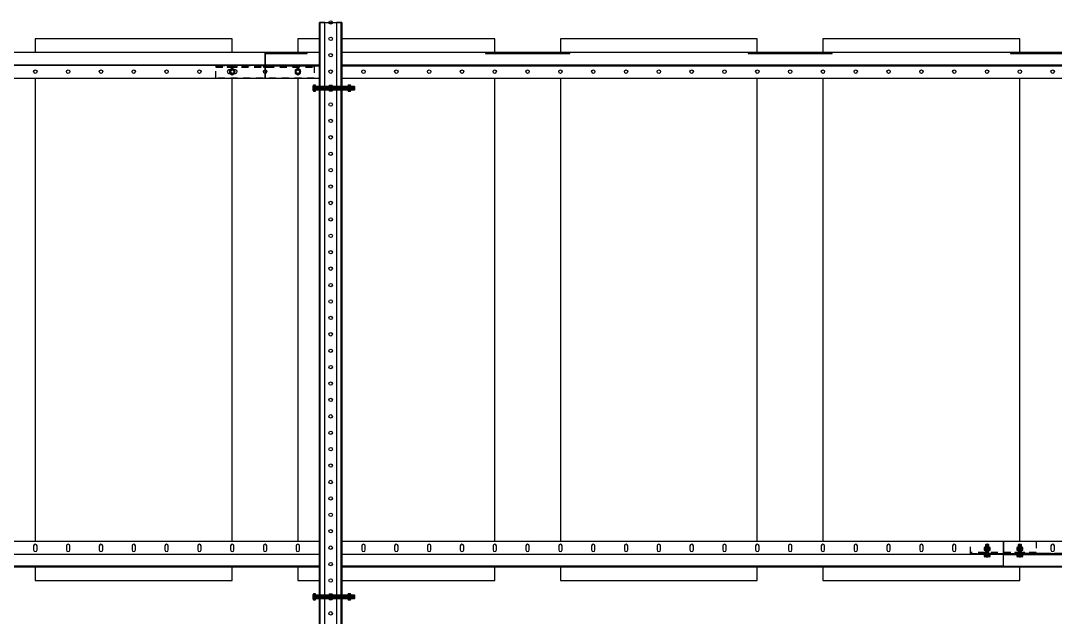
# Model space of a CAD drawing. Header units: millimetres. Extents: x -962357 to -591296, y -223672 to 59420.
# Drawn here: x -783752 to -782176, y -174275 to -173366 of the extents above; entities that cross this region are included whole.
import ezdxf

# ---------------------------------------------------------------- set-up
doc = ezdxf.new("R2010")
doc.units = ezdxf.units.MM
doc.linetypes.add('TA_HL_003.00000', pattern=[19.5, 10.65, -8.85])
for name, color, linetype in [('000 - H A T C H', 8, 'Continuous'), ('000 - WIPEOUT', 250, 'Continuous'), ('001 - ASCESSORIES', 251, 'Continuous'), ('A11_ALU.SOLID SHEET', 2, 'Continuous')]:
    doc.layers.add(name, color=color, linetype=linetype)
pattern_1 = [(110, (-0.5, 0), (-0.939693, -0.34202), []), (110, (-0.2012, 0.6409), (-0.939693, -0.34202), [1.25, -0.25, 0, -0.25])]

# ---------------------------------------------------------------- blocks, each defined once
blk = doc.blocks.new('*U4875')
at = {"color": 3}
for points in [[(-412.5, 1550), (412.5, 1550), (412.5, 1250), (-412.5, 1250)], [(-412.5, 1150), (412.5, 1150), (412.5, 850), (-412.5, 850)], [(-412.5, 750), (412.5, 750), (412.5, 450), (-412.5, 450)], [(-412.5, 350), (412.5, 350), (412.5, 50), (-412.5, 50)]]:
    blk.add_wipeout(points, dxfattribs=at).dxf.layer = '000 - WIPEOUT'
at = {"layer": 'A11_ALU.SOLID SHEET', "color": 0, "linetype": 'ByBlock'}
for points in [[(-412.5, 1250), (412.5, 1250), (412.5, 1550), (-412.5, 1550)], [(-412.5, 850), (412.5, 850), (412.5, 1150), (-412.5, 1150)], [(-412.5, 450), (412.5, 450), (412.5, 750), (-412.5, 750)], [(-412.5, 50), (412.5, 50), (412.5, 350), (-412.5, 350)]]:
    blk.add_lwpolyline(points, close=True, dxfattribs=at)
blk = doc.blocks.new('000 - ASSCESSORIES_FAMELINE_GALV.BRACKET_FITTING_Z-PROFILE_HR-02AA_TOP_VIEW')
blk.add_wipeout([(-1200, 39), (1200, 39), (1200, 0), (-1200, 0)]).dxf.layer = '000 - WIPEOUT'
at = {"layer": '001 - ASCESSORIES', "linetype": 'Continuous'}
for p, q in [((-1200, 39), (1200, 39)), ((-1200, 0), (1200, 0))]:
    blk.add_line(p, q, dxfattribs=at)
at = {"layer": '001 - ASCESSORIES', "color": 1, "linetype": 'ByBlock'}
blk.add_line((-1127.6, 20.2), (-1127.6, 19), dxfattribs=at)
at = {"layer": '001 - ASCESSORIES', "color": 0, "linetype": 'ByBlock'}
blk.add_lwpolyline([(-1200, 39), (1200, 39), (1200, 19), (-1200, 19)], close=True, dxfattribs=at)
at = {"layer": '001 - ASCESSORIES'}
for points in [[(-1172.4, 26), (-1172.4, 32, 1), (-1177.6, 32), (-1177.6, 26, 1)], [(-1122.4, 26), (-1122.4, 32, 1), (-1127.6, 32), (-1127.6, 26, 1)]]:
    blk.add_lwpolyline(points, format="xyb", close=True, dxfattribs=at)
at = {"layer": '001 - ASCESSORIES', "color": 1, "linetype": 'ByBlock'}
for points in [[(-1200, 20.2), (-1177.6, 20.2), (-1177.6, 19), (-1200, 19)], [(-1177.6, 20.2), (-1172.4, 20.2), (-1172.4, 19), (-1177.6, 19)], [(-1127.6, 20.2), (-1172.4, 20.2), (-1172.4, 19), (-1127.6, 19)], [(-1127.6, 20.2), (-1122.4, 20.2), (-1122.4, 19), (-1127.6, 19)], [(-1077.6, 20.2), (-1122.4, 20.2), (-1122.4, 19), (-1077.6, 19)]]:
    blk.add_lwpolyline(points, close=True, dxfattribs=at)
at = {"layer": '001 - ASCESSORIES'}
blk.add_lwpolyline([(-1200, 19), (1200, 19), (1200, 0), (-1200, 0)], close=True, dxfattribs=at)
at = {"layer": '001 - ASCESSORIES', "color": 2}
blk.add_lwpolyline([(-1200, 1.2), (1200, 1.2), (1200, 0), (-1200, 0)], close=True, dxfattribs=at)
blk = doc.blocks.new('000 - ASSCESSORIES_FAMELINE_GALV._SPICE-FOR_HR-02A_TOP_VIEW')
at = {"layer": '001 - ASCESSORIES', "color": 0, "linetype": 'ByBlock'}
blk.add_lwpolyline([(-50, 0), (50, 0), (50, 18.8), (-50, 18.8)], close=True, dxfattribs=at)
at = {"layer": '001 - ASCESSORIES', "linetype": 'ByBlock'}
blk.add_lwpolyline([(-50, 2), (50, 2), (50, 0), (-50, 0)], close=True, dxfattribs=at)
at = {"layer": '001 - ASCESSORIES', "color": 1}
for points in [[(-32.6, 2), (-17.4, 2), (-17.4, 0), (-32.6, 0)], [(22.4, 2), (27.6, 2), (27.6, 0), (22.4, 0)]]:
    blk.add_lwpolyline(points, close=True, dxfattribs=at)
blk = doc.blocks.new('*U4662')
at = {"color": 1}
for p, q in [((-3.5, 4.5), (3.5, 4.5)), ((-3.5, 0), (3.5, 0))]:
    blk.add_line(p, q, dxfattribs=at)
at = {"color": 0}
for points in [[(-2.3, 4.2, 0.249893), (-4.6, 4.2), (-4.6, 0.3, 0.249893), (-2.3, 0.3)], [(2.3, 4.2, 0.062422), (0, 4.5, 0.062422), (-2.3, 4.2), (-2.3, 0.3, 0.061692), (0, 0, 0.061692), (2.3, 0.3)], [(4.6, 4.2, 0.249893), (2.3, 4.2), (2.3, 0.3, 0.249893), (4.6, 0.3)]]:
    blk.add_lwpolyline(points, format="xyb", close=True, dxfattribs=at)
blk = doc.blocks.new('*U4707')
at = {"layer": '000 - H A T C H'}
h = blk.add_hatch(color=250, dxfattribs=at)
h.dxf.hatch_style = 1
edge = h.paths.add_edge_path()
edge.add_line((0.3, 4.6), (4.2, 4.6))
edge.add_arc((2, 3.5), 2.45, 0, 28.0609, ccw=False)
edge.add_line((4.5, 3.5), (4.5, 0))
edge.add_arc((-4.9, 0), 9.36, -0.0239, 0.0239, ccw=False)
edge.add_line((4.5, 0), (4.5, 0))
edge.add_arc((-4.9, 0), 9.36, -0.0239, 0.0239, ccw=False)
edge.add_line((4.5, 0), (4.5, -3.5))
edge.add_arc((2, -3.5), 2.45, -28.0609, 0, ccw=False)
edge.add_line((4.2, -4.6), (0.3, -4.6))
edge.add_arc((2.5, -3.5), 2.45, 180, 208.0609, ccw=False)
edge.add_line((0, -3.5), (0, 3.5))
edge.add_arc((2.5, 3.5), 2.45, 151.9391, 180, ccw=False)
at = {"layer": '001 - ASCESSORIES', "color": 0, "rotation": 270}
blk.add_blockref('*U4662', (0, 0), dxfattribs=at)
blk = doc.blocks.new('*U4682')
at = {"color": 1}
for p, q in [((-3.5, 3.5), (3.5, 3.5)), ((-3.5, 0), (3.5, 0))]:
    blk.add_line(p, q, dxfattribs=at)
at = {"color": 0}
for points in [[(-2.3, 3.2, 0.249855), (-4.6, 3.2), (-4.6, 0.3, 0.249855), (-2.3, 0.3)], [(2.3, 3.2, 0.062432), (0, 3.5, 0.062432), (-2.3, 3.2), (-2.3, 0.3, 0.061701), (0, 0, 0.061701), (2.3, 0.3)], [(4.6, 3.2, 0.249855), (2.3, 3.2), (2.3, 0.3, 0.249855), (4.6, 0.3)]]:
    blk.add_lwpolyline(points, format="xyb", close=True, dxfattribs=at)
blk = doc.blocks.new('*U4688')
at = {"layer": '000 - H A T C H'}
h = blk.add_hatch(dxfattribs=at)
h.set_pattern_fill('ANSI35', color=8, scale=4, angle=65)
h.set_pattern_definition(pattern_1)
h.paths.add_polyline_path([(0, -2.5), (14.5, -2.5), (14.5, 2.5), (0, 2.5)])
at = {"color": 8}
blk.add_line((14.5, -2.5), (14.5, 2.5), dxfattribs=at)
at = {"color": 1}
blk.add_lwpolyline([(14.5, 2.5), (0, 2.5), (0, -2.5), (14.5, -2.5), (15, -2), (15, 2)], close=True, dxfattribs=at)
blk = doc.blocks.new('*U4699')
at = {"layer": '000 - H A T C H'}
h = blk.add_hatch(color=250, dxfattribs=at)
h.dxf.hatch_style = 1
edge = h.paths.add_edge_path()
edge.add_line((-0.3, -4.6), (-3.2, -4.6))
edge.add_arc((-1, -3.5), 2.45, 180, 208.0569, ccw=False)
edge.add_line((-3.5, -3.5), (-3.5, 0))
edge.add_arc((5.9, 0), 9.36, 179.9761, 180.0239, ccw=False)
edge.add_line((-3.5, 0), (-3.5, 0))
edge.add_arc((5.9, 0), 9.36, 179.9761, 180.0239, ccw=False)
edge.add_line((-3.5, 0), (-3.5, 3.5))
edge.add_arc((-1, 3.5), 2.45, 151.9431, 180, ccw=False)
edge.add_line((-3.2, 4.6), (-0.3, 4.6))
edge.add_arc((-2.5, 3.5), 2.45, 360, 388.0569, ccw=False)
edge.add_line((0, 3.5), (0, -3.5))
edge.add_arc((-2.5, -3.5), 2.45, 331.9431, 360, ccw=False)
blk.add_blockref('*U4688', (0, 0))
at = {"layer": '001 - ASCESSORIES', "rotation": 90}
blk.add_blockref('*U4682', (0, 0), dxfattribs=at)
blk = doc.blocks.new('*U4903')
at = {"linetype": 'ByBlock'}
blk.add_wipeout([(3461, 0), (1200, 0), (1200, 39), (3461, 39)], dxfattribs=at).dxf.layer = '001 - ASCESSORIES'
at = {"color": 1, "linetype": 'ByBlock'}
blk.add_lwpolyline([(1200, 20), (3461, 20), (3461, 39), (1200, 39)], close=True, dxfattribs=at)
for points in [[(1227.6, 7), (1227.6, 13, 1), (1222.4, 13), (1222.4, 7, 1)], [(1277.6, 7), (1277.6, 13, 1), (1272.4, 13), (1272.4, 7, 1)], [(1327.6, 7), (1327.6, 13, 1), (1322.4, 13), (1322.4, 7, 1)], [(1377.6, 7), (1377.6, 13, 1), (1372.4, 13), (1372.4, 7, 1)], [(1427.6, 7), (1427.6, 13, 1), (1422.4, 13), (1422.4, 7, 1)], [(1477.6, 7), (1477.6, 13, 1), (1472.4, 13), (1472.4, 7, 1)], [(1527.6, 7), (1527.6, 13, 1), (1522.4, 13), (1522.4, 7, 1)], [(1577.6, 7), (1577.6, 13, 1), (1572.4, 13), (1572.4, 7, 1)], [(1627.6, 7), (1627.6, 13, 1), (1622.4, 13), (1622.4, 7, 1)], [(1677.6, 7), (1677.6, 13, 1), (1672.4, 13), (1672.4, 7, 1)], [(1727.6, 7), (1727.6, 13, 1), (1722.4, 13), (1722.4, 7, 1)], [(1777.6, 7), (1777.6, 13, 1), (1772.4, 13), (1772.4, 7, 1)], [(1827.6, 7), (1827.6, 13, 1), (1822.4, 13), (1822.4, 7, 1)], [(1877.6, 7), (1877.6, 13, 1), (1872.4, 13), (1872.4, 7, 1)], [(1927.6, 7), (1927.6, 13, 1), (1922.4, 13), (1922.4, 7, 1)], [(1977.6, 7), (1977.6, 13, 1), (1972.4, 13), (1972.4, 7, 1)], [(2027.6, 7), (2027.6, 13, 1), (2022.4, 13), (2022.4, 7, 1)], [(2077.6, 7), (2077.6, 13, 1), (2072.4, 13), (2072.4, 7, 1)], [(2127.6, 7), (2127.6, 13, 1), (2122.4, 13), (2122.4, 7, 1)], [(2177.6, 7), (2177.6, 13, 1), (2172.4, 13), (2172.4, 7, 1)], [(2227.6, 7), (2227.6, 13, 1), (2222.4, 13), (2222.4, 7, 1)], [(2277.6, 7), (2277.6, 13, 1), (2272.4, 13), (2272.4, 7, 1)], [(2327.6, 7), (2327.6, 13, 1), (2322.4, 13), (2322.4, 7, 1)], [(2377.6, 7), (2377.6, 13, 1), (2372.4, 13), (2372.4, 7, 1)], [(2427.6, 7), (2427.6, 13, 1), (2422.4, 13), (2422.4, 7, 1)], [(2477.6, 7), (2477.6, 13, 1), (2472.4, 13), (2472.4, 7, 1)], [(2527.6, 7), (2527.6, 13, 1), (2522.4, 13), (2522.4, 7, 1)], [(2577.6, 7), (2577.6, 13, 1), (2572.4, 13), (2572.4, 7, 1)], [(2627.6, 7), (2627.6, 13, 1), (2622.4, 13), (2622.4, 7, 1)], [(2677.6, 7), (2677.6, 13, 1), (2672.4, 13), (2672.4, 7, 1)]]:
    blk.add_lwpolyline(points, format="xyb", close=True, dxfattribs=at)
at = {"layer": '001 - ASCESSORIES', "rotation": 270}
for name, p in [('*U4699', (1225, 20)), ('*U4707', (1225, 13.6))]:
    blk.add_blockref(name, p, dxfattribs=at)
at = {"layer": '001 - ASCESSORIES', "linetype": 'ByBlock', "rotation": 180}
blk.add_blockref('000 - ASSCESSORIES_FAMELINE_GALV.BRACKET_FITTING_Z-PROFILE_HR-02AA_TOP_VIEW', (0, 39), dxfattribs=at)
at = {"layer": '001 - ASCESSORIES'}
blk.add_lwpolyline([(1200, 37.8), (3461, 37.8), (3461, 39), (1200, 39)], close=True, dxfattribs=at)
at = {"layer": '001 - ASCESSORIES', "color": 1, "linetype": 'ByBlock'}
blk.add_lwpolyline([(3461, 0), (1200, 0), (1200, 20), (3461, 20)], close=True, dxfattribs=at)
at = {"layer": '001 - ASCESSORIES', "linetype": 'TA_HL_003.00000', "xscale": -1, "rotation": 180}
blk.add_blockref('000 - ASSCESSORIES_FAMELINE_GALV._SPICE-FOR_HR-02A_TOP_VIEW', (1200, 18.8), dxfattribs=at)
at = {"layer": '001 - ASCESSORIES', "rotation": 270}
for name, p in [('*U4699', (1175, 20)), ('*U4707', (1175, 13.6))]:
    blk.add_blockref(name, p, dxfattribs=at)
blk = doc.blocks.new('000 - ASSCESSORIES_FAMELINE_GALV.BRACKET_FITTING_Z-PROFILE_HR-02B_TOP_VIEW')
blk.add_wipeout([(-1200, 39), (1200, 39), (1200, 0), (-1200, 0)]).dxf.layer = '000 - WIPEOUT'
at = {"layer": '001 - ASCESSORIES', "linetype": 'ByBlock'}
blk.add_line((1200, 20.2), (-1200, 20.2), dxfattribs=at)
at = {"layer": '001 - ASCESSORIES'}
blk.add_line((1200, 19), (-1200, 19), dxfattribs=at)
at = {"layer": '001 - ASCESSORIES', "color": 0}
blk.add_lwpolyline([(-1200, 39), (-1200, 19), (1200, 19), (1200, 39)], close=True, dxfattribs=at)
at = {"layer": '001 - ASCESSORIES'}
blk.add_lwpolyline([(-1200, 19), (-1200, 0), (1200, 0), (1200, 19)], close=True, dxfattribs=at)
at = {"layer": '001 - ASCESSORIES', "color": 2}
for points in [[(-64.1, 1.2), (-64.1, 0), (64.1, 0), (64.1, 1.2)], [(335.9, 1.2), (335.9, 0), (464.1, 0), (464.1, 1.2)], [(735.9, 1.2), (735.9, 0), (864.1, 0), (864.1, 1.2)], [(1135.9, 1.2), (1135.9, 0), (1200, 0), (1200, 1.2)]]:
    blk.add_lwpolyline(points, close=True, dxfattribs=at)
at = {"layer": '001 - ASCESSORIES'}
for centre in [(0, 29), (50, 29), (100, 29), (150, 29), (200, 29), (250, 29), (300, 29), (350, 29), (400, 29), (450, 29), (500, 29), (550, 29), (600, 29), (650, 29), (700, 29), (750, 29), (800, 29), (850, 29), (900, 29), (950, 29), (1000, 29), (1050, 29), (1100, 29), (1150, 29)]:
    blk.add_circle(centre, 2.6, dxfattribs=at)
blk.add_arc((1200, 29), 2.6, 90, 270, dxfattribs=at)
blk = doc.blocks.new('000 - ASSCESSORIES_FAMELINE_GALV._SPICE-FOR_HR-02B_TOP_VIEW')
at = {"layer": '001 - ASCESSORIES', "linetype": 'ByBlock'}
blk.add_lwpolyline([(-75, 6.8), (75, 6.8), (75, 8.8), (-75, 8.8)], close=True, dxfattribs=at)
at = {"layer": '001 - ASCESSORIES', "color": 0, "linetype": 'ByBlock'}
blk.add_lwpolyline([(-75, 8.8), (75, 8.8), (75, -10), (-75, -10)], close=True, dxfattribs=at)
at = {"layer": '001 - ASCESSORIES', "color": 1}
for points in [[(-57.6, 6.8), (-42.4, 6.8), (-42.4, 8.8), (-57.6, 8.8)], [(-2.6, 6.8), (2.6, 6.8), (2.6, 8.8), (-2.6, 8.8)], [(47.4, 6.8), (52.6, 6.8), (52.6, 8.8), (47.4, 8.8)]]:
    blk.add_lwpolyline(points, close=True, dxfattribs=at)
blk.add_lwpolyline([(-55, -2.6), (-45, -2.6, 1), (-45, 2.6), (-55, 2.6, 1)], format="xyb", close=True, dxfattribs=at)
at = {"layer": '001 - ASCESSORIES'}
for centre in [(0, 0), (50, 0)]:
    blk.add_circle(centre, 2.6, dxfattribs=at)
blk = doc.blocks.new('*U4659')
at = {"layer": '001 - ASCESSORIES', "color": 0, "linetype": 'ByBlock'}
blk.add_blockref('000 - ASSCESSORIES_FAMELINE_GALV._SPICE-FOR_HR-02B_TOP_VIEW', (0, 0), dxfattribs=at)
blk = doc.blocks.new('*U4663')
at = {"layer": '001 - ASCESSORIES', "color": 0}
blk.add_lwpolyline([(4.6, 0), (2.3, 4), (-2.3, 4), (-4.6, 0), (-2.3, -4), (2.3, -4)], close=True, dxfattribs=at)
at = {"layer": '001 - ASCESSORIES', "color": 8}
blk.add_circle((0, 0), 3.85, dxfattribs=at)
at = {"layer": '001 - ASCESSORIES', "color": 0}
blk.add_circle((0, 0), 2.6, dxfattribs=at)
blk = doc.blocks.new('*U4664')
at = {"layer": '000 - H A T C H'}
h = blk.add_hatch(color=250, dxfattribs=at)
h.dxf.hatch_style = 1
h.paths.add_polyline_path([(4, -2.3), (4, 2.3), (0, 4.6), (-4, 2.3), (-4, -2.3), (0, -4.6)])
h.paths.add_polyline_path([(0, -2.6, -1), (0, 2.6, -1)], flags=16)
at = {"layer": '001 - ASCESSORIES', "color": 0, "rotation": 270}
blk.add_blockref('*U4663', (0, 0), dxfattribs=at)
blk = doc.blocks.new('*U4904')
for p in [(1150, -10), (1250, -10)]:
    blk.add_blockref('*U4699', p)
at = {"linetype": 'ByBlock'}
blk.add_wipeout([(1200, -39), (2336, -39), (2336, 0), (1200, 0)], dxfattribs=at).dxf.layer = '000 - WIPEOUT'
at = {"layer": '001 - ASCESSORIES', "color": 1, "linetype": 'ByBlock'}
blk.add_lwpolyline([(2336, 0), (1200, 0), (1200, -20), (2336, -20)], close=True, dxfattribs=at)
at = {"layer": '001 - ASCESSORIES', "linetype": 'ByBlock'}
blk.add_lwpolyline([(2336, -20), (1200, -20), (1200, -39), (2336, -39)], close=True, dxfattribs=at)
for centre in [(1250, -10), (1300, -10), (1350, -10), (1400, -10), (1450, -10), (1500, -10), (1550, -10)]:
    blk.add_circle(centre, 2.6, dxfattribs=at)
at = {"layer": '001 - ASCESSORIES'}
blk.add_blockref('*U4664', (1250, -10), dxfattribs=at)
at = {"layer": '001 - ASCESSORIES', "color": 0, "linetype": 'ByBlock'}
blk.add_blockref('000 - ASSCESSORIES_FAMELINE_GALV.BRACKET_FITTING_Z-PROFILE_HR-02B_TOP_VIEW', (0, -39), dxfattribs=at)
at = {"layer": '001 - ASCESSORIES', "linetype": 'ByBlock'}
blk.add_circle((1200, -10), 2.6, dxfattribs=at)
at = {"layer": '001 - ASCESSORIES', "linetype": 'TA_HL_003.00000', "rotation": 180}
blk.add_blockref('*U4659', (1200, -10), dxfattribs=at)
at = {"layer": '001 - ASCESSORIES'}
blk.add_blockref('*U4664', (1150, -10), dxfattribs=at)
blk = doc.blocks.new('*U4908')
at = {"color": 6}
blk.add_wipeout([(875, -17), (-875, -17), (-875, 17), (875, 17)], dxfattribs=at).dxf.layer = '000 - WIPEOUT'
at = {"layer": '001 - ASCESSORIES', "color": 0, "linetype": 'ByBlock'}
for p, q in [((875, 15.8), (-875, 15.8)), ((875, -15.8), (-875, -15.8))]:
    blk.add_line(p, q, dxfattribs=at)
at = {"layer": '001 - ASCESSORIES', "color": 1}
blk.add_lwpolyline([(875, 17), (875, -17), (-875, -17), (-875, 17)], close=True, dxfattribs=at)
at = {"layer": '001 - ASCESSORIES', "color": 0, "linetype": 'ByBlock'}
for points in [[(-875, 17), (-875, 9), (875, 9), (875, 17)], [(-875, -9), (-875, -17), (875, -17), (875, -9)]]:
    blk.add_lwpolyline(points, close=True, dxfattribs=at)
at = {"layer": '001 - ASCESSORIES', "color": 1, "linetype": 'Continuous'}
for centre in [(-875, 0), (-850, 0), (-825, 0), (-800, 0), (-775, 0), (-750, 0), (-725, 0), (-700, 0), (-675, 0), (-650, 0), (-625, 0), (-600, 0), (-575, 0), (-550, 0), (-525, 0), (-500, 0), (-475, 0), (-450, 0), (-425, 0), (-400, 0), (-375, 0), (-350, 0), (-325, 0), (-300, 0), (-275, 0), (-250, 0), (-225, 0), (-200, 0), (-175, 0), (-150, 0), (-125, 0), (-100, 0), (-75, 0), (-50, 0), (-25, 0), (0, 0), (25, 0), (50, 0), (75, 0), (100, 0), (125, 0), (150, 0), (175, 0), (200, 0), (225, 0), (250, 0), (275, 0), (300, 0), (325, 0), (350, 0), (375, 0), (400, 0), (425, 0), (450, 0), (475, 0), (500, 0), (525, 0), (550, 0), (575, 0), (600, 0), (625, 0), (650, 0), (675, 0), (700, 0), (725, 0), (750, 0), (775, 0), (800, 0), (825, 0), (850, 0), (875, 0)]:
    blk.add_circle(centre, 2.6, dxfattribs=at)
blk = doc.blocks.new('*U4696')
at = {"layer": '000 - H A T C H'}
h = blk.add_hatch(dxfattribs=at)
h.set_pattern_fill('ANSI35', color=8, scale=4, angle=65)
h.set_pattern_definition(pattern_1)
h.paths.add_polyline_path([(0, -2.5), (59.5, -2.5), (59.5, 2.5), (0, 2.5)])
at = {"color": 8}
blk.add_line((59.5, -2.5), (59.5, 2.5), dxfattribs=at)
at = {"color": 1}
blk.add_lwpolyline([(59.5, 2.5), (0, 2.5), (0, -2.5), (59.5, -2.5), (60, -2), (60, 2)], close=True, dxfattribs=at)
blk = doc.blocks.new('*U4748')
at = {"layer": '000 - H A T C H'}
h = blk.add_hatch(color=250, dxfattribs=at)
h.dxf.hatch_style = 1
edge = h.paths.add_edge_path()
edge.add_line((-0.3, -4.6), (-3.2, -4.6))
edge.add_arc((-1, -3.5), 2.45, 180, 208.0569, ccw=False)
edge.add_line((-3.5, -3.5), (-3.5, 0))
edge.add_arc((5.9, 0), 9.36, 179.9761, 180.0239, ccw=False)
edge.add_line((-3.5, 0), (-3.5, 0))
edge.add_arc((5.9, 0), 9.36, 179.9761, 180.0239, ccw=False)
edge.add_line((-3.5, 0), (-3.5, 3.5))
edge.add_arc((-1, 3.5), 2.45, 151.9431, 180, ccw=False)
edge.add_line((-3.2, 4.6), (-0.3, 4.6))
edge.add_arc((-2.5, 3.5), 2.45, 360, 388.0569, ccw=False)
edge.add_line((0, 3.5), (0, -3.5))
edge.add_arc((-2.5, -3.5), 2.45, 331.9431, 360, ccw=False)
blk.add_blockref('*U4696', (0, 0))
at = {"layer": '001 - ASCESSORIES', "rotation": 90}
blk.add_blockref('*U4682', (0, 0), dxfattribs=at)
blk = doc.blocks.new('*U4821')
at = {"layer": '001 - ASCESSORIES'}
blk.add_blockref('*U4748', (-23, 0), dxfattribs=at)
at = {"layer": '001 - ASCESSORIES', "color": 2}
for rotation in [90, 90, 270, 270]:
    blk.add_blockref('*U4664', (0, 0), dxfattribs=dict(at, rotation=rotation))
at = {"layer": '001 - ASCESSORIES', "color": 1}
blk.add_blockref('*U4707', (26.2, 0), dxfattribs=at)
blk = doc.blocks.new('*U4956')
at = {"layer": 'A11_ALU.SOLID SHEET', "color": 0, "linetype": 'ByBlock', "rotation": 90}
blk.add_blockref('*U4875', (-37500, 1968), dxfattribs=at)
at = {"layer": '001 - ASCESSORIES', "linetype": 'ByBlock', "rotation": 180}
for name, p in [('*U4904', (-37500, 2320.5)), ('*U4903', (-36375, 1615.2))]:
    blk.add_blockref(name, p, dxfattribs=at)
at = {"layer": '001 - ASCESSORIES', "linetype": 'ByBlock', "rotation": 270}
blk.add_blockref('*U4908', (-38600, 1530.5), dxfattribs=at)
at = {"layer": '001 - ASCESSORIES', "linetype": 'ByBlock'}
for p in [(-38600, 2305.5), (-38600, 1530.5)]:
    blk.add_blockref('*U4821', p, dxfattribs=at)
blk = doc.blocks.new('*U706')
at = {"color": 3}
for points in [[(-412.5, 1550), (412.5, 1550), (412.5, 1250), (-412.5, 1250)], [(-412.5, 1150), (412.5, 1150), (412.5, 850), (-412.5, 850)], [(-412.5, 750), (412.5, 750), (412.5, 450), (-412.5, 450)], [(-412.5, 350), (412.5, 350), (412.5, 50), (-412.5, 50)]]:
    blk.add_wipeout(points, dxfattribs=at).dxf.layer = '000 - WIPEOUT'
at = {"layer": 'A11_ALU.SOLID SHEET', "color": 0, "linetype": 'ByBlock'}
for points in [[(-412.5, 1250), (412.5, 1250), (412.5, 1550), (-412.5, 1550)], [(-412.5, 850), (412.5, 850), (412.5, 1150), (-412.5, 1150)], [(-412.5, 450), (412.5, 450), (412.5, 750), (-412.5, 750)], [(-412.5, 50), (412.5, 50), (412.5, 350), (-412.5, 350)]]:
    blk.add_lwpolyline(points, close=True, dxfattribs=at)
blk = doc.blocks.new('*U349')
at = {"color": 1}
for p, q in [((-3.5, 4.5), (3.5, 4.5)), ((-3.5, 0), (3.5, 0))]:
    blk.add_line(p, q, dxfattribs=at)
at = {"color": 0}
for points in [[(-2.3, 4.2, 0.249893), (-4.6, 4.2), (-4.6, 0.3, 0.249893), (-2.3, 0.3)], [(2.3, 4.2, 0.062422), (0, 4.5, 0.062422), (-2.3, 4.2), (-2.3, 0.3, 0.061692), (0, 0, 0.061692), (2.3, 0.3)], [(4.6, 4.2, 0.249893), (2.3, 4.2), (2.3, 0.3, 0.249893), (4.6, 0.3)]]:
    blk.add_lwpolyline(points, format="xyb", close=True, dxfattribs=at)
blk = doc.blocks.new('*U667')
at = {"layer": '000 - H A T C H'}
h = blk.add_hatch(color=250, dxfattribs=at)
h.dxf.hatch_style = 1
edge = h.paths.add_edge_path()
edge.add_line((0.3, 4.6), (4.2, 4.6))
edge.add_arc((2, 3.5), 2.45, 0, 28.0609, ccw=False)
edge.add_line((4.5, 3.5), (4.5, 0))
edge.add_arc((-4.9, 0), 9.36, -0.0239, 0.0239, ccw=False)
edge.add_line((4.5, 0), (4.5, 0))
edge.add_arc((-4.9, 0), 9.36, -0.0239, 0.0239, ccw=False)
edge.add_line((4.5, 0), (4.5, -3.5))
edge.add_arc((2, -3.5), 2.45, -28.0609, 0, ccw=False)
edge.add_line((4.2, -4.6), (0.3, -4.6))
edge.add_arc((2.5, -3.5), 2.45, 180, 208.0609, ccw=False)
edge.add_line((0, -3.5), (0, 3.5))
edge.add_arc((2.5, 3.5), 2.45, 151.9391, 180, ccw=False)
at = {"layer": '001 - ASCESSORIES', "color": 0, "rotation": 270}
blk.add_blockref('*U349', (0, 0), dxfattribs=at)
blk = doc.blocks.new('*U351')
at = {"color": 1}
for p, q in [((-3.5, 3.5), (3.5, 3.5)), ((-3.5, 0), (3.5, 0))]:
    blk.add_line(p, q, dxfattribs=at)
at = {"color": 0}
for points in [[(-2.3, 3.2, 0.249855), (-4.6, 3.2), (-4.6, 0.3, 0.249855), (-2.3, 0.3)], [(2.3, 3.2, 0.062432), (0, 3.5, 0.062432), (-2.3, 3.2), (-2.3, 0.3, 0.061701), (0, 0, 0.061701), (2.3, 0.3)], [(4.6, 3.2, 0.249855), (2.3, 3.2), (2.3, 0.3, 0.249855), (4.6, 0.3)]]:
    blk.add_lwpolyline(points, format="xyb", close=True, dxfattribs=at)
blk = doc.blocks.new('*U357')
at = {"layer": '000 - H A T C H'}
h = blk.add_hatch(dxfattribs=at)
h.set_pattern_fill('ANSI35', color=8, scale=4, angle=65)
h.set_pattern_definition(pattern_1)
h.paths.add_polyline_path([(0, -2.5), (14.5, -2.5), (14.5, 2.5), (0, 2.5)])
at = {"color": 8}
blk.add_line((14.5, -2.5), (14.5, 2.5), dxfattribs=at)
at = {"color": 1}
blk.add_lwpolyline([(14.5, 2.5), (0, 2.5), (0, -2.5), (14.5, -2.5), (15, -2), (15, 2)], close=True, dxfattribs=at)
blk = doc.blocks.new('*U666')
at = {"layer": '000 - H A T C H'}
h = blk.add_hatch(color=250, dxfattribs=at)
h.dxf.hatch_style = 1
edge = h.paths.add_edge_path()
edge.add_line((-0.3, -4.6), (-3.2, -4.6))
edge.add_arc((-1, -3.5), 2.45, 180, 208.0569, ccw=False)
edge.add_line((-3.5, -3.5), (-3.5, 0))
edge.add_arc((5.9, 0), 9.36, 179.9761, 180.0239, ccw=False)
edge.add_line((-3.5, 0), (-3.5, 0))
edge.add_arc((5.9, 0), 9.36, 179.9761, 180.0239, ccw=False)
edge.add_line((-3.5, 0), (-3.5, 3.5))
edge.add_arc((-1, 3.5), 2.45, 151.9431, 180, ccw=False)
edge.add_line((-3.2, 4.6), (-0.3, 4.6))
edge.add_arc((-2.5, 3.5), 2.45, 360, 388.0569, ccw=False)
edge.add_line((0, 3.5), (0, -3.5))
edge.add_arc((-2.5, -3.5), 2.45, 331.9431, 360, ccw=False)
blk.add_blockref('*U357', (0, 0))
at = {"layer": '001 - ASCESSORIES', "rotation": 90}
blk.add_blockref('*U351', (0, 0), dxfattribs=at)
blk = doc.blocks.new('*U507')
at = {"linetype": 'ByBlock'}
blk.add_wipeout([(3461, 0), (1200, 0), (1200, 39), (3461, 39)], dxfattribs=at).dxf.layer = '001 - ASCESSORIES'
at = {"color": 1, "linetype": 'ByBlock'}
blk.add_lwpolyline([(1200, 20), (3461, 20), (3461, 39), (1200, 39)], close=True, dxfattribs=at)
for points in [[(1227.6, 7), (1227.6, 13, 1), (1222.4, 13), (1222.4, 7, 1)], [(1277.6, 7), (1277.6, 13, 1), (1272.4, 13), (1272.4, 7, 1)], [(1327.6, 7), (1327.6, 13, 1), (1322.4, 13), (1322.4, 7, 1)], [(1377.6, 7), (1377.6, 13, 1), (1372.4, 13), (1372.4, 7, 1)], [(1427.6, 7), (1427.6, 13, 1), (1422.4, 13), (1422.4, 7, 1)], [(1477.6, 7), (1477.6, 13, 1), (1472.4, 13), (1472.4, 7, 1)], [(1527.6, 7), (1527.6, 13, 1), (1522.4, 13), (1522.4, 7, 1)], [(1577.6, 7), (1577.6, 13, 1), (1572.4, 13), (1572.4, 7, 1)], [(1627.6, 7), (1627.6, 13, 1), (1622.4, 13), (1622.4, 7, 1)], [(1677.6, 7), (1677.6, 13, 1), (1672.4, 13), (1672.4, 7, 1)], [(1727.6, 7), (1727.6, 13, 1), (1722.4, 13), (1722.4, 7, 1)], [(1777.6, 7), (1777.6, 13, 1), (1772.4, 13), (1772.4, 7, 1)], [(1827.6, 7), (1827.6, 13, 1), (1822.4, 13), (1822.4, 7, 1)], [(1877.6, 7), (1877.6, 13, 1), (1872.4, 13), (1872.4, 7, 1)], [(1927.6, 7), (1927.6, 13, 1), (1922.4, 13), (1922.4, 7, 1)], [(1977.6, 7), (1977.6, 13, 1), (1972.4, 13), (1972.4, 7, 1)], [(2027.6, 7), (2027.6, 13, 1), (2022.4, 13), (2022.4, 7, 1)], [(2077.6, 7), (2077.6, 13, 1), (2072.4, 13), (2072.4, 7, 1)], [(2127.6, 7), (2127.6, 13, 1), (2122.4, 13), (2122.4, 7, 1)], [(2177.6, 7), (2177.6, 13, 1), (2172.4, 13), (2172.4, 7, 1)], [(2227.6, 7), (2227.6, 13, 1), (2222.4, 13), (2222.4, 7, 1)], [(2277.6, 7), (2277.6, 13, 1), (2272.4, 13), (2272.4, 7, 1)], [(2327.6, 7), (2327.6, 13, 1), (2322.4, 13), (2322.4, 7, 1)], [(2377.6, 7), (2377.6, 13, 1), (2372.4, 13), (2372.4, 7, 1)], [(2427.6, 7), (2427.6, 13, 1), (2422.4, 13), (2422.4, 7, 1)], [(2477.6, 7), (2477.6, 13, 1), (2472.4, 13), (2472.4, 7, 1)], [(2527.6, 7), (2527.6, 13, 1), (2522.4, 13), (2522.4, 7, 1)], [(2577.6, 7), (2577.6, 13, 1), (2572.4, 13), (2572.4, 7, 1)], [(2627.6, 7), (2627.6, 13, 1), (2622.4, 13), (2622.4, 7, 1)], [(2677.6, 7), (2677.6, 13, 1), (2672.4, 13), (2672.4, 7, 1)]]:
    blk.add_lwpolyline(points, format="xyb", close=True, dxfattribs=at)
at = {"layer": '001 - ASCESSORIES', "rotation": 270}
for name, p in [('*U666', (1225, 20)), ('*U667', (1225, 13.6))]:
    blk.add_blockref(name, p, dxfattribs=at)
at = {"layer": '001 - ASCESSORIES', "linetype": 'ByBlock', "rotation": 180}
blk.add_blockref('000 - ASSCESSORIES_FAMELINE_GALV.BRACKET_FITTING_Z-PROFILE_HR-02AA_TOP_VIEW', (0, 39), dxfattribs=at)
at = {"layer": '001 - ASCESSORIES'}
blk.add_lwpolyline([(1200, 37.8), (3461, 37.8), (3461, 39), (1200, 39)], close=True, dxfattribs=at)
at = {"layer": '001 - ASCESSORIES', "color": 1, "linetype": 'ByBlock'}
blk.add_lwpolyline([(3461, 0), (1200, 0), (1200, 20), (3461, 20)], close=True, dxfattribs=at)
at = {"layer": '001 - ASCESSORIES', "linetype": 'TA_HL_003.00000', "xscale": -1, "rotation": 180}
blk.add_blockref('000 - ASSCESSORIES_FAMELINE_GALV._SPICE-FOR_HR-02A_TOP_VIEW', (1200, 18.8), dxfattribs=at)
at = {"layer": '001 - ASCESSORIES', "rotation": 270}
for name, p in [('*U666', (1175, 20)), ('*U667', (1175, 13.6))]:
    blk.add_blockref(name, p, dxfattribs=at)
blk = doc.blocks.new('*U670')
at = {"layer": '001 - ASCESSORIES', "color": 0, "linetype": 'ByBlock'}
blk.add_blockref('000 - ASSCESSORIES_FAMELINE_GALV._SPICE-FOR_HR-02B_TOP_VIEW', (0, 0), dxfattribs=at)
blk = doc.blocks.new('*U350')
at = {"layer": '001 - ASCESSORIES', "color": 0}
blk.add_lwpolyline([(4.6, 0), (2.3, 4), (-2.3, 4), (-4.6, 0), (-2.3, -4), (2.3, -4)], close=True, dxfattribs=at)
at = {"layer": '001 - ASCESSORIES', "color": 8}
blk.add_circle((0, 0), 3.85, dxfattribs=at)
at = {"layer": '001 - ASCESSORIES', "color": 0}
blk.add_circle((0, 0), 2.6, dxfattribs=at)
blk = doc.blocks.new('*U671')
at = {"layer": '000 - H A T C H'}
h = blk.add_hatch(color=250, dxfattribs=at)
h.dxf.hatch_style = 1
h.paths.add_polyline_path([(4, -2.3), (4, 2.3), (0, 4.6), (-4, 2.3), (-4, -2.3), (0, -4.6)])
h.paths.add_polyline_path([(0, -2.6, -1), (0, 2.6, -1)], flags=16)
at = {"layer": '001 - ASCESSORIES', "color": 0, "rotation": 270}
blk.add_blockref('*U350', (0, 0), dxfattribs=at)
blk = doc.blocks.new('*U508')
for p in [(1150, -10), (1250, -10)]:
    blk.add_blockref('*U666', p)
at = {"linetype": 'ByBlock'}
blk.add_wipeout([(1200, -39), (2336, -39), (2336, 0), (1200, 0)], dxfattribs=at).dxf.layer = '000 - WIPEOUT'
at = {"layer": '001 - ASCESSORIES', "color": 1, "linetype": 'ByBlock'}
blk.add_lwpolyline([(2336, 0), (1200, 0), (1200, -20), (2336, -20)], close=True, dxfattribs=at)
at = {"layer": '001 - ASCESSORIES', "linetype": 'ByBlock'}
blk.add_lwpolyline([(2336, -20), (1200, -20), (1200, -39), (2336, -39)], close=True, dxfattribs=at)
for centre in [(1250, -10), (1300, -10), (1350, -10), (1400, -10), (1450, -10), (1500, -10), (1550, -10)]:
    blk.add_circle(centre, 2.6, dxfattribs=at)
at = {"layer": '001 - ASCESSORIES'}
blk.add_blockref('*U671', (1250, -10), dxfattribs=at)
at = {"layer": '001 - ASCESSORIES', "color": 0, "linetype": 'ByBlock'}
blk.add_blockref('000 - ASSCESSORIES_FAMELINE_GALV.BRACKET_FITTING_Z-PROFILE_HR-02B_TOP_VIEW', (0, -39), dxfattribs=at)
at = {"layer": '001 - ASCESSORIES', "linetype": 'ByBlock'}
blk.add_circle((1200, -10), 2.6, dxfattribs=at)
at = {"layer": '001 - ASCESSORIES', "linetype": 'TA_HL_003.00000', "rotation": 180}
blk.add_blockref('*U670', (1200, -10), dxfattribs=at)
at = {"layer": '001 - ASCESSORIES'}
blk.add_blockref('*U671', (1150, -10), dxfattribs=at)
blk = doc.blocks.new('*U522')
at = {"color": 6}
blk.add_wipeout([(875, -17), (-875, -17), (-875, 17), (875, 17)], dxfattribs=at).dxf.layer = '000 - WIPEOUT'
at = {"layer": '001 - ASCESSORIES', "color": 0, "linetype": 'ByBlock'}
for p, q in [((875, 15.8), (-875, 15.8)), ((875, -15.8), (-875, -15.8))]:
    blk.add_line(p, q, dxfattribs=at)
at = {"layer": '001 - ASCESSORIES', "color": 1}
blk.add_lwpolyline([(875, 17), (875, -17), (-875, -17), (-875, 17)], close=True, dxfattribs=at)
at = {"layer": '001 - ASCESSORIES', "color": 0, "linetype": 'ByBlock'}
for points in [[(-875, 17), (-875, 9), (875, 9), (875, 17)], [(-875, -9), (-875, -17), (875, -17), (875, -9)]]:
    blk.add_lwpolyline(points, close=True, dxfattribs=at)
at = {"layer": '001 - ASCESSORIES', "color": 1, "linetype": 'Continuous'}
for centre in [(-875, 0), (-850, 0), (-825, 0), (-800, 0), (-775, 0), (-750, 0), (-725, 0), (-700, 0), (-675, 0), (-650, 0), (-625, 0), (-600, 0), (-575, 0), (-550, 0), (-525, 0), (-500, 0), (-475, 0), (-450, 0), (-425, 0), (-400, 0), (-375, 0), (-350, 0), (-325, 0), (-300, 0), (-275, 0), (-250, 0), (-225, 0), (-200, 0), (-175, 0), (-150, 0), (-125, 0), (-100, 0), (-75, 0), (-50, 0), (-25, 0), (0, 0), (25, 0), (50, 0), (75, 0), (100, 0), (125, 0), (150, 0), (175, 0), (200, 0), (225, 0), (250, 0), (275, 0), (300, 0), (325, 0), (350, 0), (375, 0), (400, 0), (425, 0), (450, 0), (475, 0), (500, 0), (525, 0), (550, 0), (575, 0), (600, 0), (625, 0), (650, 0), (675, 0), (700, 0), (725, 0), (750, 0), (775, 0), (800, 0), (825, 0), (850, 0), (875, 0)]:
    blk.add_circle(centre, 2.6, dxfattribs=at)
blk = doc.blocks.new('*U365')
at = {"layer": '000 - H A T C H'}
h = blk.add_hatch(dxfattribs=at)
h.set_pattern_fill('ANSI35', color=8, scale=4, angle=65)
h.set_pattern_definition(pattern_1)
h.paths.add_polyline_path([(0, -2.5), (59.5, -2.5), (59.5, 2.5), (0, 2.5)])
at = {"color": 8}
blk.add_line((59.5, -2.5), (59.5, 2.5), dxfattribs=at)
at = {"color": 1}
blk.add_lwpolyline([(59.5, 2.5), (0, 2.5), (0, -2.5), (59.5, -2.5), (60, -2), (60, 2)], close=True, dxfattribs=at)
blk = doc.blocks.new('*U583')
at = {"layer": '000 - H A T C H'}
h = blk.add_hatch(color=250, dxfattribs=at)
h.dxf.hatch_style = 1
edge = h.paths.add_edge_path()
edge.add_line((-0.3, -4.6), (-3.2, -4.6))
edge.add_arc((-1, -3.5), 2.45, 180, 208.0569, ccw=False)
edge.add_line((-3.5, -3.5), (-3.5, 0))
edge.add_arc((5.9, 0), 9.36, 179.9761, 180.0239, ccw=False)
edge.add_line((-3.5, 0), (-3.5, 0))
edge.add_arc((5.9, 0), 9.36, 179.9761, 180.0239, ccw=False)
edge.add_line((-3.5, 0), (-3.5, 3.5))
edge.add_arc((-1, 3.5), 2.45, 151.9431, 180, ccw=False)
edge.add_line((-3.2, 4.6), (-0.3, 4.6))
edge.add_arc((-2.5, 3.5), 2.45, 360, 388.0569, ccw=False)
edge.add_line((0, 3.5), (0, -3.5))
edge.add_arc((-2.5, -3.5), 2.45, 331.9431, 360, ccw=False)
blk.add_blockref('*U365', (0, 0))
at = {"layer": '001 - ASCESSORIES', "rotation": 90}
blk.add_blockref('*U351', (0, 0), dxfattribs=at)
blk = doc.blocks.new('*U686')
at = {"layer": '001 - ASCESSORIES'}
blk.add_blockref('*U583', (-23, 0), dxfattribs=at)
at = {"layer": '001 - ASCESSORIES', "color": 2}
for rotation in [90, 90, 270, 270]:
    blk.add_blockref('*U671', (0, 0), dxfattribs=dict(at, rotation=rotation))
at = {"layer": '001 - ASCESSORIES', "color": 1}
blk.add_blockref('*U667', (26.2, 0), dxfattribs=at)

msp = doc.modelspace()

# ---------------------------------------------------------------- block references
msp.add_blockref('*U4956', (-744680, -175774.4))

# ---------------------------------------------------------------- next in the draw order: block references
at = {"layer": 'A11_ALU.SOLID SHEET', "color": 0, "linetype": 'ByBlock', "rotation": 90}
msp.add_blockref('*U706', (-782180, -173806.4), dxfattribs=at)

# ---------------------------------------------------------------- next in the draw order: block references
at = {"layer": '001 - ASCESSORIES', "linetype": 'ByBlock', "rotation": 180}
for name, p in [('*U508', (-782180, -173453.9)), ('*U507', (-781055, -174159.2))]:
    msp.add_blockref(name, p, dxfattribs=at)

# ---------------------------------------------------------------- next in the draw order: block references
at = {"layer": '001 - ASCESSORIES', "linetype": 'ByBlock', "rotation": 270}
msp.add_blockref('*U522', (-783280, -174243.9), dxfattribs=at)

# ---------------------------------------------------------------- next in the draw order: block references
at = {"layer": '001 - ASCESSORIES', "linetype": 'ByBlock'}
for p in [(-783280, -173468.9), (-783280, -174243.9)]:
    msp.add_blockref('*U686', p, dxfattribs=at)

doc.saveas('drawing.dxf')
